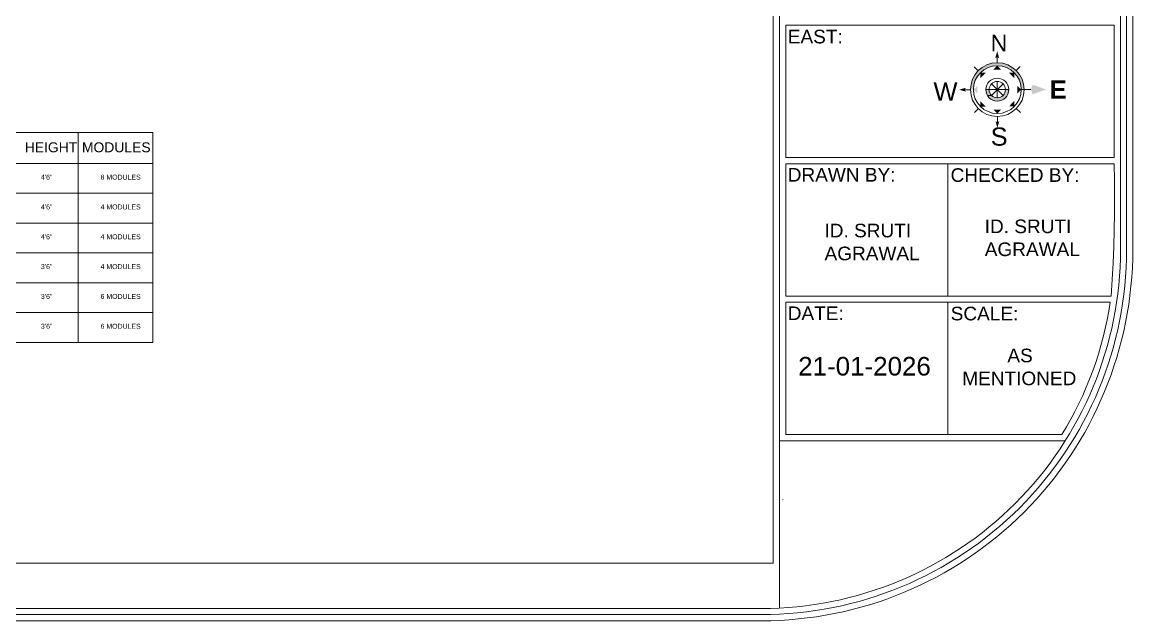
# Model space of a CAD drawing. Header units: inches. Extents: x 213 to 17763, y -4830 to 1802.
# Drawn here: x 7351.2 to 7798, y -1291 to -1050.2 of the extents above; entities that cross this region are included whole.
import ezdxf

# ---------------------------------------------------------------- set-up
doc = ezdxf.new("R2010")
doc.units = ezdxf.units.IN
doc.header["$MEASUREMENT"] = 0
for name, color, linetype in [('PDF2_0', 7, 'Continuous'), ('PDF2_MK. FURNITURE', 7, 'Continuous'), ('PDF2_MK. HATCH', 7, 'Continuous'), ('PDF2_Text', 1, 'Continuous')]:
    doc.layers.add(name, color=color, linetype=linetype)
doc.layers.add('PDF2_MK. KITCHEN ESSENTAILS', color=7, linetype='Continuous', true_color=0x767676)
doc.styles.add('PDF Arial', font='arial.ttf')
doc.styles.get("Standard").update_dxf_attribs({"font": 'arial.ttf'})

msp = doc.modelspace()

# ---------------------------------------------------------------- hatches: boundary and pattern name
at = {"layer": 'PDF2_0', "lineweight": 5, "transparency": 33554559}
for points in [[(7743.47, -1064.22), (7744.24, -1064.59), (7743.45, -1061.89), (7742.68, -1064.59)], [(7730.41, -1077.32), (7730.78, -1076.55), (7728.11, -1077.34), (7730.81, -1078.08)], [(7763.15, -1077.23), (7757.75, -1075.32), (7756.98, -1077.25), (7757.75, -1079.19)], [(7748.1, -1077.28), (7746.75, -1077.28), (7746.71, -1077.79), (7746.69, -1077.88), (7746.6, -1078.29), (7746.52, -1078.48), (7746.39, -1078.77), (7746.23, -1079.04), (7746.15, -1079.21), (7745.81, -1079.58), (7745.81, -1079.6), (7745.42, -1079.93), (7745.15, -1080.1), (7744.98, -1080.2), (7744.51, -1080.39), (7744.01, -1080.51), (7743.59, -1080.56), (7743.49, -1080.56), (7742.99, -1080.51), (7742.49, -1080.39), (7742.01, -1080.2), (7741.87, -1080.12), (7741.58, -1079.93), (7741.18, -1079.6), (7740.85, -1079.21), (7740.77, -1079.06), (7740.58, -1078.77), (7740.46, -1078.5), (7740.4, -1078.31), (7740.27, -1077.82), (7740.23, -1077.3), (7738.88, -1077.3), (7738.9, -1077.82), (7738.92, -1077.9), (7739, -1078.31), (7739.03, -1078.5), (7739.13, -1078.77), (7739.23, -1079.06), (7739.3, -1079.21), (7739.5, -1079.6), (7739.71, -1079.93), (7739.83, -1080.12), (7739.92, -1080.2), (7740.08, -1080.39), (7740.19, -1080.51), (7740.23, -1080.56), (7740.67, -1080.95), (7740.69, -1080.95), (7741.18, -1081.28), (7741.18, -1081.3), (7741.72, -1081.55), (7741.74, -1081.55), (7742.28, -1081.74), (7742.31, -1081.76), (7742.89, -1081.86), (7742.91, -1081.86), (7743.51, -1081.9), (7744.07, -1081.86), (7744.11, -1081.86), (7744.67, -1081.76), (7744.69, -1081.74), (7745.23, -1081.55), (7745.27, -1081.55), (7745.79, -1081.3), (7745.81, -1081.28), (7746.29, -1080.95), (7746.31, -1080.95), (7746.75, -1080.56), (7746.77, -1080.56), (7746.79, -1080.51), (7746.89, -1080.39), (7747.08, -1080.2), (7747.16, -1080.1), (7747.27, -1079.93), (7747.49, -1079.6), (7747.49, -1079.58), (7747.76, -1079.04), (7747.85, -1078.77), (7747.95, -1078.48), (7747.99, -1078.29), (7748.08, -1077.88), (7748.08, -1077.79)], [(7743.53, -1090.37), (7742.76, -1089.98), (7743.53, -1092.68), (7744.3, -1089.98)]]:
    msp.add_hatch(color=256, dxfattribs=at).paths.add_polyline_path(points)
h = msp.add_hatch(color=256, dxfattribs=at)
h.paths.add_polyline_path([(7733.88, -1077.32), (7735.41, -1078.85), (7735.41, -1075.78)])
h.paths.add_polyline_path([(7744.4, -1066.52), (7743.47, -1066.5), (7742.62, -1066.52), (7742.51, -1066.54), (7741.66, -1066.65), (7741.58, -1066.67), (7740.73, -1066.85), (7740.67, -1066.88), (7739.83, -1067.12), (7739.77, -1067.15), (7738.96, -1067.5), (7738.9, -1067.52), (7738.59, -1067.66), (7738.53, -1067.71), (7738.53, -1067.73), (7738.07, -1067.95), (7737.93, -1068.04), (7737.47, -1068.33), (7737.28, -1068.45), (7736.97, -1068.7), (7736.53, -1069.03), (7736.43, -1069.12), (7735.89, -1069.64), (7735.83, -1069.68), (7735.35, -1070.2), (7735.21, -1070.36), (7734.85, -1070.82), (7734.62, -1071.11), (7734.38, -1071.5), (7734.13, -1071.92), (7733.96, -1072.25), (7733.69, -1072.75), (7733.59, -1073.02), (7733.34, -1073.62), (7733.28, -1073.83), (7733.05, -1074.51), (7733.03, -1074.68), (7732.86, -1075.45), (7732.84, -1075.55), (7732.74, -1076.38), (7732.74, -1076.42), (7732.69, -1077.32), (7733.88, -1077.32), (7733.92, -1076.42), (7733.92, -1076.38), (7734.02, -1075.55), (7734.06, -1075.45), (7734.23, -1074.68), (7734.29, -1074.51), (7734.52, -1073.83), (7734.6, -1073.62), (7734.87, -1073.02), (7735.02, -1072.75), (7735.31, -1072.25), (7735.54, -1071.92), (7735.81, -1071.5), (7736.12, -1071.11), (7736.37, -1070.82), (7736.99, -1070.2), (7737.61, -1069.68), (7737.68, -1069.64), (7738.4, -1069.12), (7738.57, -1069.03), (7739.19, -1068.7), (7739.71, -1068.45), (7740, -1068.33), (7740.83, -1068.04), (7741.23, -1067.95), (7741.7, -1067.85), (7742.58, -1067.73), (7742.68, -1067.71), (7743.47, -1067.66), (7744.36, -1067.71), (7745.23, -1067.83), (7745.63, -1067.93), (7746.1, -1068.04), (7746.93, -1068.31), (7747.2, -1068.43), (7747.76, -1068.66), (7748.35, -1068.99), (7748.53, -1069.1), (7749.26, -1069.59), (7749.3, -1069.64), (7749.94, -1070.18), (7750.11, -1070.32), (7750.59, -1070.8), (7750.82, -1071.07), (7751.15, -1071.48), (7751.42, -1071.86), (7751.65, -1072.21), (7751.94, -1072.71), (7752.08, -1072.98), (7752.35, -1073.58), (7752.46, -1073.79), (7752.68, -1074.47), (7752.91, -1075.39), (7752.93, -1075.49), (7753.06, -1076.32), (7753.06, -1076.38), (7753.1, -1077.25), (7753.1, -1077.28), (7754.28, -1077.25), (7754.24, -1076.38), (7754.24, -1076.32), (7754.14, -1075.49), (7754.12, -1075.39), (7753.95, -1074.64), (7753.91, -1074.47), (7753.7, -1073.79), (7753.62, -1073.58), (7753.39, -1072.98), (7753.27, -1072.71), (7753.02, -1072.21), (7752.83, -1071.86), (7752.58, -1071.48), (7752.31, -1071.07), (7752.1, -1070.8), (7751.75, -1070.32), (7751.6, -1070.18), (7751.11, -1069.64), (7751.07, -1069.59), (7750.53, -1069.1), (7750.4, -1068.99), (7749.99, -1068.66), (7749.65, -1068.43), (7749.49, -1068.31), (7749.03, -1068.04), (7748.86, -1067.93), (7748.68, -1067.83), (7748.45, -1067.71), (7748.39, -1067.66), (7748.08, -1067.52), (7748.03, -1067.5), (7747.2, -1067.15), (7747.16, -1067.12), (7746.31, -1066.88), (7746.25, -1066.85), (7745.38, -1066.67), (7745.34, -1066.65), (7744.44, -1066.54)])

# ---------------------------------------------------------------- linework, layer by layer
at = {"lineweight": 5}
for p, q in [((7403.75, -1094.5), (7240.25, -1094.5)), ((7373.75, -1094.5), (7373.75, -1179)), ((7403.75, -1094.5), (7403.75, -1179)), ((7240.25, -1107), (7403.75, -1107)), ((7240.25, -1119), (7403.75, -1119)), ((7240.25, -1131), (7403.75, -1131)), ((7240.25, -1143), (7403.75, -1143)), ((7240.25, -1155), (7403.75, -1155)), ((7240.25, -1167), (7403.75, -1167)), ((7240.25, -1167), (7403.75, -1167)), ((7240.25, -1179), (7403.75, -1179))]:
    msp.add_line(p, q, dxfattribs=at)
at = {"layer": 'PDF2_0', "lineweight": 5}
for points in [[(7648.64, -1291), (6976.5, -1291), (6976.5, -708.51), (7798, -708.51), (7798, -1141.65, -0.414214)], [(7769.46, -1216.06), (7658.36, -1216.06), (7658.36, -1162.84), (7788.95, -1162.84, -0.100864)]]:
    msp.add_lwpolyline(points, format="xyb", close=True, dxfattribs=at)
for points in [[(7648.64, -1288.53), (6978.97, -1288.53), (6978.97, -710.98), (7795.53, -710.98), (7795.53, -1141.65, -0.414214), (7648.64, -1288.53)], [(7648.64, -1286.04), (6981.46, -1286.04), (6981.46, -713.47), (7793.04, -713.47), (7793.04, -1141.65, -0.414214), (7648.64, -1286.04)]]:
    msp.add_lwpolyline(points, format="xyb", dxfattribs=at)
for points in [[(6983.95, -715.96), (7653.38, -715.96), (7653.38, -1267.88), (6983.95, -1267.88)], [(7658.36, -1051.41), (7790.55, -1051.41), (7790.55, -1104.63), (7658.36, -1104.63)], [(7790.55, -1107.13), (7658.36, -1107.13), (7658.36, -1160.35), (7789.3, -1160.35), (7789.74, -1153.71), (7790.07, -1147.06), (7790.34, -1140.4), (7790.55, -1133.76), (7790.65, -1127.09), (7790.69, -1120.43), (7790.65, -1113.79)]]:
    msp.add_lwpolyline(points, close=True, dxfattribs=at)
for points in [[(7743.47, -1066.5), (7743.47, -1064.22)], [(7735.83, -1069.68), (7734.21, -1068.06)], [(7751.11, -1069.64), (7752.73, -1068.02)], [(7745.79, -1074.97), (7741.18, -1079.6)], [(7745.81, -1079.6), (7741.18, -1074.99)], [(7743.49, -1074.02), (7743.49, -1080.56)], [(7732.69, -1077.32), (7730.41, -1077.32)], [(7738.88, -1077.3), (7740.23, -1077.3), (7746.75, -1077.28), (7748.1, -1077.28)], [(7741.18, -1079.6), (7739.5, -1079.6), (7741.18, -1079.6)], [(7754.28, -1077.25), (7753.1, -1077.28)], [(7756.57, -1077.25), (7754.28, -1077.25), (7756.98, -1077.25)], [(7735.87, -1084.94), (7734.27, -1086.55)], [(7751.15, -1084.91), (7752.77, -1086.51)], [(7743.51, -1088.09), (7743.53, -1090.37)], [(7723.64, -1107.13), (7723.64, -1160.35)], [(7723.64, -1162.84), (7723.64, -1216.06)], [(7655.87, -1218.55), (7770.85, -1218.55)]]:
    msp.add_lwpolyline(points, dxfattribs=at)
for centre, radius in [((7743.5, -1077.29), 10.8), ((7743.5, -1077.29), 9.62), ((7743.49, -1077.29), 4.61), ((7743.49, -1077.29), 3.27)]:
    msp.add_circle(centre, radius, dxfattribs=at)
for start, end in [(0, 1.759553279988484e-06), (269.9999982404467, 270)]:
    msp.add_arc((7648.63, -1141.64), 149.36, start, end, dxfattribs=at)
at = {"layer": 'PDF2_0', "lineweight": 5, "transparency": 33554559}
for points in [[(7743.47, -1067.66), (7741.93, -1069.22), (7745, -1069.2)], [(7736.68, -1070.51), (7736.68, -1072.69), (7738.86, -1070.51)], [(7750.28, -1070.47), (7748.1, -1070.49), (7750.28, -1072.65)], [(7753.1, -1077.28), (7751.56, -1075.74), (7751.56, -1078.81)], [(7736.7, -1084.1), (7738.88, -1084.1), (7736.7, -1081.93)], [(7743.51, -1086.91), (7745.05, -1085.37), (7741.97, -1085.37)], [(7750.32, -1084.06), (7750.3, -1081.9), (7748.14, -1084.08)]]:
    msp.add_solid(points, dxfattribs=at)
at = {"layer": 'PDF2_MK. FURNITURE', "lineweight": 5}
msp.add_lwpolyline([(7657.28, -1242.11), (7657.28, -1242.18)], dxfattribs=at)
at = {"layer": 'PDF2_MK. HATCH', "lineweight": 5}
msp.add_lwpolyline([(7655.87, -713.47), (7655.87, -1285.85)], dxfattribs=at)
at = {"layer": 'PDF2_MK. KITCHEN ESSENTAILS', "lineweight": 5}
msp.add_lwpolyline([(6983.95, -1267.88), (7653.38, -1267.88), (7653.38, -715.96), (6983.95, -715.96)], close=True, dxfattribs=at)

# ---------------------------------------------------------------- texts
at = {"lineweight": 5, "attachment_point": 1}
for s, width, insert, char_height in [('HEIGHT', 8, (7352.25, -1098.5), 4), ('MODULES', 8, (7375.25, -1098.5), 4), ('4\'6"', 8, (7358.75, -1111.5), 2), ('8 MODULES', 17.5221, (7382.75, -1111.5), 2), ('4\'6"', 8, (7358.75, -1123.5), 2), ('4 MODULES', 17.5221, (7382.75, -1123.5), 2), ('4\'6"', 8, (7358.75, -1135.5), 2), ('4 MODULES', 17.5221, (7382.75, -1135.5), 2), ('3\'6"', 8, (7358.75, -1147.5), 2), ('4 MODULES', 17.5221, (7382.75, -1147.5), 2), ('3\'6"', 8, (7358.75, -1159.5), 2), ('6 MODULES', 17.5221, (7382.75, -1159.5), 2), ('3\'6"', 8, (7358.75, -1171.5), 2), ('6 MODULES', 17.5221, (7382.75, -1171.5), 2)]:
    msp.add_mtext_dynamic_manual_height_columns(s, width=width, gutter_width=1, heights=[0], dxfattribs=dict(at, insert=insert, char_height=char_height))
at = {"layer": 'PDF2_Text', "color": 7, "lineweight": 5, "attachment_point": 7, "style": 'PDF Arial'}
for s, insert, char_height in [('EAST:', (7659.21, -1058.77), 5.477), ('DRAWN BY:', (7659.19, -1114.29), 5.477), ('CHECKED BY:', (7724.7, -1114.48), 5.4768), ('ID. SRUTI', (7738.42, -1135.12), 5.477), ('ID. SRUTI', (7673.97, -1136.8), 5.477), ('AGRAWAL', (7738.45, -1144.34), 5.477), ('AGRAWAL', (7674, -1146.02), 5.477), ('DATE:', (7659.19, -1170), 5.477), ('SCALE:', (7724.74, -1170.2), 5.477), ('AS', (7747.54, -1187.07), 5.477), ('21-01-2026', (7663.4, -1192.42), 7.468), ('MENTIONED', (7729.39, -1196.29), 5.477)]:
    msp.add_mtext(s, dxfattribs=dict(at, insert=insert, char_height=char_height))
for s, insert, char_height, rotation in [('N', (7740.83, -1061.9), 6.66, 0.1759), ('W', (7717.84, -1081.72), 7.33, 0.1209), ('{\\fArial|b1|i0|c0|p34;\\C240;\\c2367469;E}', (7764.61, -1080.92), 7.3269, 0.1759), ('S', (7740.83, -1099.95), 7.33, 0.1759)]:
    msp.add_mtext(s, dxfattribs=dict(at, insert=insert, char_height=char_height, rotation=rotation))

doc.saveas('drawing.dxf')
